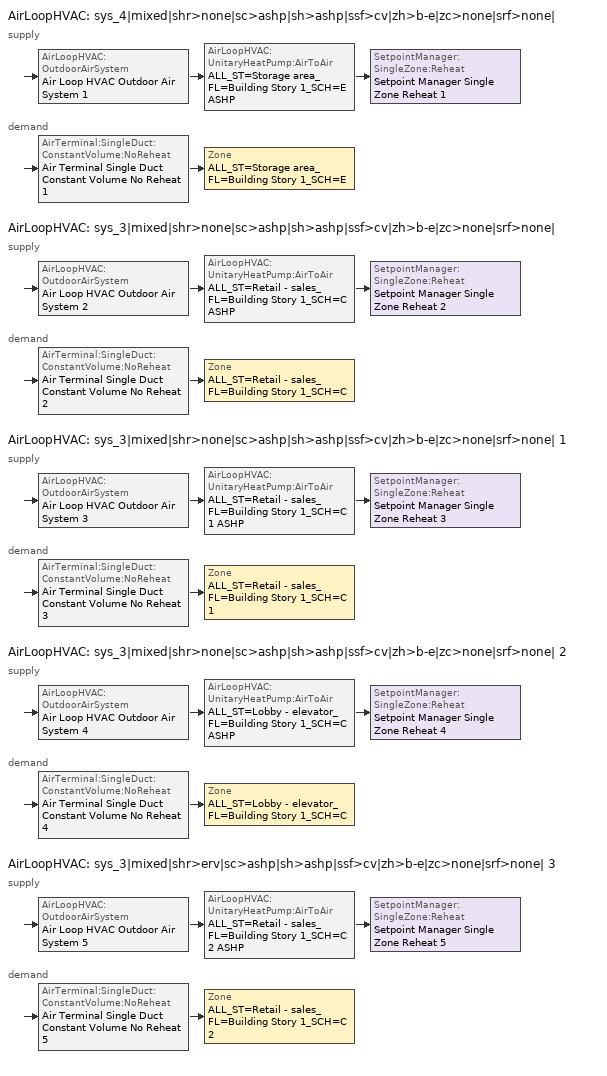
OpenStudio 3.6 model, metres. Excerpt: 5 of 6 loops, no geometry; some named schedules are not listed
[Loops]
AirLoopHVAC 'sys_4|mixed|shr>none|sc>ashp|sh>ashp|ssf>cv|zh>b-e|zc>none|srf>none|'
 supply: AirLoopHVAC:OutdoorAirSystem 'Air Loop HVAC Outdoor Air System 1' > AirLoopHVAC:UnitaryHeatPump:AirToAir 'ALL_ST=Storage area_FL=Building Story 1_SCH=E ASHP' > SetpointManager:SingleZone:Reheat 'Setpoint Manager Single Zone Reheat 1'
 demand: AirTerminal:SingleDuct:ConstantVolume:NoReheat 'Air Terminal Single Duct Constant Volume No Reheat 1' > Zone 'ALL_ST=Storage area_FL=Building Story 1_SCH=E'
AirLoopHVAC 'sys_3|mixed|shr>none|sc>ashp|sh>ashp|ssf>cv|zh>b-e|zc>none|srf>none|'
 supply: AirLoopHVAC:OutdoorAirSystem 'Air Loop HVAC Outdoor Air System 2' > AirLoopHVAC:UnitaryHeatPump:AirToAir 'ALL_ST=Retail - sales_FL=Building Story 1_SCH=C ASHP' > SetpointManager:SingleZone:Reheat 'Setpoint Manager Single Zone Reheat 2'
 demand: AirTerminal:SingleDuct:ConstantVolume:NoReheat 'Air Terminal Single Duct Constant Volume No Reheat 2' > Zone 'ALL_ST=Retail - sales_FL=Building Story 1_SCH=C'
AirLoopHVAC 'sys_3|mixed|shr>none|sc>ashp|sh>ashp|ssf>cv|zh>b-e|zc>none|srf>none| 1'
 supply: AirLoopHVAC:OutdoorAirSystem 'Air Loop HVAC Outdoor Air System 3' > AirLoopHVAC:UnitaryHeatPump:AirToAir 'ALL_ST=Retail - sales_FL=Building Story 1_SCH=C 1 ASHP' > SetpointManager:SingleZone:Reheat 'Setpoint Manager Single Zone Reheat 3'
 demand: AirTerminal:SingleDuct:ConstantVolume:NoReheat 'Air Terminal Single Duct Constant Volume No Reheat 3' > Zone 'ALL_ST=Retail - sales_FL=Building Story 1_SCH=C 1'
AirLoopHVAC 'sys_3|mixed|shr>none|sc>ashp|sh>ashp|ssf>cv|zh>b-e|zc>none|srf>none| 2'
 supply: AirLoopHVAC:OutdoorAirSystem 'Air Loop HVAC Outdoor Air System 4' > AirLoopHVAC:UnitaryHeatPump:AirToAir 'ALL_ST=Lobby - elevator_FL=Building Story 1_SCH=C ASHP' > SetpointManager:SingleZone:Reheat 'Setpoint Manager Single Zone Reheat 4'
 demand: AirTerminal:SingleDuct:ConstantVolume:NoReheat 'Air Terminal Single Duct Constant Volume No Reheat 4' > Zone 'ALL_ST=Lobby - elevator_FL=Building Story 1_SCH=C'
AirLoopHVAC 'sys_3|mixed|shr>erv|sc>ashp|sh>ashp|ssf>cv|zh>b-e|zc>none|srf>none| 3'
 supply: AirLoopHVAC:OutdoorAirSystem 'Air Loop HVAC Outdoor Air System 5' > AirLoopHVAC:UnitaryHeatPump:AirToAir 'ALL_ST=Retail - sales_FL=Building Story 1_SCH=C 2 ASHP' > SetpointManager:SingleZone:Reheat 'Setpoint Manager Single Zone Reheat 5'
 demand: AirTerminal:SingleDuct:ConstantVolume:NoReheat 'Air Terminal Single Duct Constant Volume No Reheat 5' > Zone 'ALL_ST=Retail - sales_FL=Building Story 1_SCH=C 2'
[Sizing:Zone] Zone Cooling Design Supply Air Temperature Input Method=TemperatureDifference; Zone Cooling Design Supply Air Temperature {C}=14; Zone Cooling Design Supply Air Temperature Difference {deltaC}=11; Zone Heating Design Supply Air Temperature Input Method=TemperatureDifference; Zone Heating Design Supply Air Temperature {C}=40; Zone Heating Design Supply Air Temperature Difference {deltaC}=21; Zone Cooling Design Supply Air Humidity Ratio {kg-H2O/kg-air}=0.0085; Zone Heating Design Supply Air Humidity Ratio {kg-H2O/kg-air}=0.008; Zone Heating Sizing Factor=1.3; Zone Cooling Sizing Factor=1; Cooling Design Air Flow Method=DesignDay; Heating Design Air Flow Method=DesignDay; Account for Dedicated Outdoor Air System=No; Dedicated Outdoor Air System Control Strategy=NeutralSupplyAir; Dedicated Outdoor Air Low Setpoint Temperature for Design {C}=autosize; Dedicated Outdoor Air High Setpoint Temperature for Design {C}=autosize; Zone Load Sizing Method=Sensible Load Only No Latent Load; Zone Latent Cooling Design Supply Air Humidity Ratio Input Method=HumidityRatioDifference; Zone Cooling Design Supply Air Humidity Ratio Difference {kgWater/kgDryAir}=0.005; Zone Latent Heating Design Supply Air Humidity Ratio Input Method=HumidityRatioDifference; Zone Humidification Design Supply Air Humidity Ratio Difference {kgWater/kgDryAir}=0.005
ALL_ST=Retail - sales_FL=Building Story 1_SCH=C; ALL_ST=Retail - sales_FL=Building Story 1_SCH=C 1; ALL_ST=Storage area_FL=Building Story 1_SCH=E; ALL_ST=Lobby - elevator_FL=Building Story 1_SCH=C; ALL_ST=Retail - sales_FL=Building Story 1_SCH=C 2
[Zone equipment]
ALL_ST=Retail - sales_FL=Building Story 1_SCH=C: Zone HVAC Baseboard Convective Electric 2, Air Terminal Single Duct Constant Volume No Reheat 2
ALL_ST=Retail - sales_FL=Building Story 1_SCH=C 1: Zone HVAC Baseboard Convective Electric 3, Air Terminal Single Duct Constant Volume No Reheat 3
ALL_ST=Storage area_FL=Building Story 1_SCH=E: Zone HVAC Baseboard Convective Electric 1, Air Terminal Single Duct Constant Volume No Reheat 1
ALL_ST=Lobby - elevator_FL=Building Story 1_SCH=C: Zone HVAC Baseboard Convective Electric 4, Air Terminal Single Duct Constant Volume No Reheat 4
ALL_ST=Retail - sales_FL=Building Story 1_SCH=C 2: Zone HVAC Baseboard Convective Electric 5, Air Terminal Single Duct Constant Volume No Reheat 5
[AirLoopHVAC] Design Supply Air Flow Rate {m3/s}=autosize; Design Return Air Flow Fraction of Supply Air Flow=1
Name | Availability Schedule
sys_4|mixed|shr>none|sc>ashp|sh>ashp|ssf>cv|zh>b-e|zc>none|srf>none| | sys_4|mixed|shr>none|sc>ashp|sh>ashp|ssf>cv|zh>b-e|zc>none|srf>none| Occ Sch
sys_3|mixed|shr>none|sc>ashp|sh>ashp|ssf>cv|zh>b-e|zc>none|srf>none| | sys_3|mixed|shr>none|sc>ashp|sh>ashp|ssf>cv|zh>b-e|zc>none|srf>none| Occ Sch
sys_3|mixed|shr>none|sc>ashp|sh>ashp|ssf>cv|zh>b-e|zc>none|srf>none| 1 | sys_3|mixed|shr>none|sc>ashp|sh>ashp|ssf>cv|zh>b-e|zc>none|srf>none| 1 Occ Sch
sys_3|mixed|shr>none|sc>ashp|sh>ashp|ssf>cv|zh>b-e|zc>none|srf>none| 2 | sys_3|mixed|shr>none|sc>ashp|sh>ashp|ssf>cv|zh>b-e|zc>none|srf>none| 2 Occ Sch
sys_3|mixed|shr>erv|sc>ashp|sh>ashp|ssf>cv|zh>b-e|zc>none|srf>none| 3 | sys_3|mixed|shr>none|sc>ashp|sh>ashp|ssf>cv|zh>b-e|zc>none|srf>none| 3 Occ Sch
[Sizing:System] Type of Load to Size On=Sensible; Design Outdoor Air Flow Rate {m3/s}=Autosize; Central Heating Maximum System Air Flow Ratio=1; Preheat Design Temperature {C}=7; Preheat Design Humidity Ratio {kg-H2O/kg-Air}=0.008; Precool Design Temperature {C}=13; Precool Design Humidity Ratio {kg-H2O/kg-Air}=0.008; Central Cooling Design Supply Air Temperature {C}=13; Central Heating Design Supply Air Temperature {C}=43; Sizing Option=NonCoincident; 100% Outdoor Air in Cooling=No; 100% Outdoor Air in Heating=No; Central Cooling Design Supply Air Humidity Ratio {kg-H2O/kg-Air}=0.0085; Central Heating Design Supply Air Humidity Ratio {kg-H2O/kg-Air}=0.008; Cooling Design Air Flow Method=DesignDay; Cooling Design Air Flow Rate {m3/s}=0; Heating Design Air Flow Method=DesignDay; Heating Design Air Flow Rate {m3/s}=0; System Outdoor Air Method=ZoneSum; Zone Maximum Outdoor Air Fraction=1; Cooling Supply Air Flow Rate Per Floor Area {m3/s-m2}=0.00996765; Cooling Fraction of Autosized Cooling Supply Air Flow Rate=1; Cooling Supply Air Flow Rate Per Unit Cooling Capacity {m3/s-W}=3.94755e-05; Heating Supply Air Flow Rate Per Floor Area {m3/s-m2}=0.00996765; Heating Fraction of Autosized Heating Supply Air Flow Rate=1; Heating Fraction of Autosized Cooling Supply Air Flow Rate=1; Heating Supply Air Flow Rate Per Unit Heating Capacity {m3/s-W}=3.15882e-05; Cooling Design Capacity Method=CoolingDesignCapacity; Cooling Design Capacity {W}=autosize; Cooling Design Capacity Per Floor Area {W/m2}=234.7; Fraction of Autosized Cooling Design Capacity=1; Heating Design Capacity Method=HeatingDesignCapacity; Heating Design Capacity {W}=autosize; Heating Design Capacity Per Floor Area {W/m2}=157; Fraction of Autosized Heating Design Capacity=1; Central Cooling Capacity Control Method=OnOff; Occupant Diversity=autosize
sys_4|mixed|shr>none|sc>ashp|sh>ashp|ssf>cv|zh>b-e|zc>none|srf>none|; sys_3|mixed|shr>none|sc>ashp|sh>ashp|ssf>cv|zh>b-e|zc>none|srf>none|; sys_3|mixed|shr>none|sc>ashp|sh>ashp|ssf>cv|zh>b-e|zc>none|srf>none| 1; sys_3|mixed|shr>none|sc>ashp|sh>ashp|ssf>cv|zh>b-e|zc>none|srf>none| 2; sys_3|mixed|shr>erv|sc>ashp|sh>ashp|ssf>cv|zh>b-e|zc>none|srf>none| 3
[Fan:OnOff] Availability Schedule=Always On Discrete; Fan Total Efficiency=0.39975; Maximum Flow Rate {m3/s}=autosize; Motor Efficiency=0.615; Motor In Airstream Fraction=1
Name | Pressure Rise {Pa} | Fan Power Ratio Function of Speed Ratio Curve | Fan Efficiency Ratio Function of Speed Ratio Curve
Fan On Off 1 | 622.722 | Fan On Off Power Curve | Fan On Off Efficiency Curve
Fan On Off 2 | 622.722 | Fan On Off Power Curve 1 | Fan On Off Efficiency Curve 1
Fan On Off 3 | 622.722 | Fan On Off Power Curve 2 | Fan On Off Efficiency Curve 2
Fan On Off 4 | 622.722 | Fan On Off Power Curve 3 | Fan On Off Efficiency Curve 3
Fan On Off 5 | 1110.94 | Fan On Off Power Curve 4 | Fan On Off Efficiency Curve 4
[Coil:Cooling:DX:SingleSpeed] Availability Schedule=Always On Discrete; Rated Total Cooling Capacity {W}=autosize; Rated Sensible Heat Ratio=autosize; Rated Air Flow Rate {m3/s}=autosize; Rated Evaporator Fan Power Per Volume Flow Rate 2017 {W/(m3/s)}=773.3; Rated Evaporator Fan Power Per Volume Flow Rate 2023 {W/(m3/s)}=934.4; Total Cooling Capacity Function of Temperature Curve=DXCOOL-NECB2011-REF-CAPFT; Total Cooling Capacity Function of Flow Fraction Curve=DXCOOL-NECB2011-REF-CAPFFLOW; Energy Input Ratio Function of Temperature Curve=DXCOOL-NECB2011-REF-COOLEIRFT; Energy Input Ratio Function of Flow Fraction Curve=DXCOOL-NECB2011-REF-COOLEIRFFLOW; Part Load Fraction Correlation Curve=DXCOOL-NECB2011-REF-COOLPLFFPLR; Minimum Outdoor Dry-Bulb Temperature for Compressor Operation {C}=-25; Nominal Time for Condensate Removal to Begin {s}=0; Ratio of Initial Moisture Evaporation Rate and Steady State Latent Capacity=0; Maximum Cycling Rate {cycles/hr}=0; Latent Capacity Time Constant {s}=0; Condenser Type=AirCooled; Evaporative Condenser Effectiveness=0.9; Evaporative Condenser Air Flow Rate {m3/s}=autosize; Evaporative Condenser Pump Rated Power Consumption {W}=autosize; Crankcase Heater Capacity {W}=0; Maximum Outdoor Dry-Bulb Temperature for Crankcase Heater Operation {C}=10; Basin Heater Capacity {W/K}=0; Basin Heater Setpoint Temperature {C}=2
Name | Rated COP {W/W}
CoilCoolingDXSingleSpeed_ashp 103kBtu/hr 9.26EER; CoilCoolingDXSingleSpeed_ashp 1 94kBtu/hr 9.26EER; CoilCoolingDXSingleSpeed_ashp 2 94kBtu/hr 9.26EER | 3.21949
CoilCoolingDXSingleSpeed_ashp 3 13kBtu/hr 10.0EER | 3.46588
CoilCoolingDXSingleSpeed_ashp 4 435kBtu/hr 7.94EER | 2.78
[Coil:Heating:DX:SingleSpeed] Availability Schedule=Always On Discrete; Rated Air Flow Rate {m3/s}=Autosize; Rated Supply Fan Power Per Volume Flow Rate 2017 {W/(m3/s)}=773.3; Rated Supply Fan Power Per Volume Flow Rate 2023 {W/(m3/s)}=934.4; Total Heating Capacity Function of Temperature Curve=DXHEAT-NECB2011-REF-CAPFT; Total Heating Capacity Function of Flow Fraction Curve=DXHEAT-NECB2011-REF-CAPFFLOW; Energy Input Ratio Function of Temperature Curve=DXHEAT-NECB2011-REF-EIRFT; Energy Input Ratio Function of Flow Fraction Curve=DXHEAT-NECB2011-REF-EIRFFLOW; Part Load Fraction Correlation Curve=DXHEAT-NECB2011-REF-PLFFPLR; Minimum Outdoor Dry-Bulb Temperature for Compressor Operation {C}=-10; Defrost Strategy=Resistive; Defrost Control=Timed; Defrost Time Period Fraction=0.166667; Resistive Defrost Heater Capacity {W}=2000
Name | Rated Total Heating Capacity {W} | Rated COP {W/W}
CoilHeatingDXSingleSpeed_ashp 75 Clg kBtu/hr 3.3COPH | 21903.6 | 3.5411
CoilHeatingDXSingleSpeed_ashp 1 68 Clg kBtu/hr 3.3COPH | 20006.2 | 3.53794
CoilHeatingDXSingleSpeed_ashp 2 68 Clg kBtu/hr 3.3COPH | 19911.4 | 3.53778
CoilHeatingDXSingleSpeed_ashp 3 10 Clg kBtu/hr 3.1COPH | 2793.82 | 3.29657
CoilHeatingDXSingleSpeed_ashp 4 315 Clg kBtu/hr 3.2COPH | 92345.5 | 3.54763
[Controller:OutdoorAir] Minimum Outdoor Air Flow Rate {m3/s}=autosize; Maximum Outdoor Air Flow Rate {m3/s}=Autosize; Economizer Control Action Type=ModulateFlow; Lockout Type=NoLockout; Minimum Limit Type=FixedMinimum; High Humidity Control=No
Name | Economizer Control Type | Minimum Outdoor Air Schedule | Controller Mechanical Ventilation | Heat Recovery Bypass Control Type | Economizer Maximum Limit Dry-Bulb Temperature {C} | Economizer Maximum Limit Enthalpy {J/kg} | Economizer Minimum Limit Dry-Bulb Temperature {C}
Controller Outdoor Air 1 | DifferentialEnthalpy | sys_4|mixed|shr>none|sc>ashp|sh>ashp|ssf>cv|zh>b-e|zc>none|srf>none| Occ Sch | Controller Mechanical Ventilation 1 | BypassWhenWithinEconomizerLimits
Controller Outdoor Air 2 | DifferentialEnthalpy | sys_3|mixed|shr>none|sc>ashp|sh>ashp|ssf>cv|zh>b-e|zc>none|srf>none| Occ Sch | Controller Mechanical Ventilation 2 | BypassWhenWithinEconomizerLimits
Controller Outdoor Air 3 | DifferentialEnthalpy | sys_3|mixed|shr>none|sc>ashp|sh>ashp|ssf>cv|zh>b-e|zc>none|srf>none| 1 Occ Sch | Controller Mechanical Ventilation 3 | BypassWhenWithinEconomizerLimits
Controller Outdoor Air 4 | NoEconomizer | sys_3|mixed|shr>none|sc>ashp|sh>ashp|ssf>cv|zh>b-e|zc>none|srf>none| 2 Occ Sch | Controller Mechanical Ventilation 4 | BypassWhenWithinEconomizerLimits | 28 | 64000 | -100
Controller Outdoor Air 5 | DifferentialEnthalpy | sys_3|mixed|shr>none|sc>ashp|sh>ashp|ssf>cv|zh>b-e|zc>none|srf>none| 3 Occ Sch | Controller Mechanical Ventilation 5 | BypassWhenOAFlowGreaterThanMinimum
[Controller:MechanicalVentilation] Availability Schedule=Always On Discrete; System Outdoor Air Method=ZoneSum
Controller Mechanical Ventilation 1; Controller Mechanical Ventilation 2; Controller Mechanical Ventilation 3; Controller Mechanical Ventilation 4; Controller Mechanical Ventilation 5
[AirLoopHVAC:OutdoorAirSystem]
Name | Controller
Air Loop HVAC Outdoor Air System 1 | Controller Outdoor Air 1
Air Loop HVAC Outdoor Air System 2 | Controller Outdoor Air 2
Air Loop HVAC Outdoor Air System 3 | Controller Outdoor Air 3
Air Loop HVAC Outdoor Air System 4 | Controller Outdoor Air 4
Air Loop HVAC Outdoor Air System 5 | Controller Outdoor Air 5
[Coil:Heating:Electric] Availability Schedule=Always On Discrete
Coil Heating Electric 1; Coil Heating Electric 2; Coil Heating Electric 3; Coil Heating Electric 4; Coil Heating Electric 5
[AirLoopHVAC:UnitaryHeatPump:AirToAir] Availability Schedule=Always On Discrete; Supply Air Flow Rate During Cooling Operation {m3/s}=Autosize; Supply Air Flow Rate During Heating Operation {m3/s}=Autosize; Maximum Supply Air Temperature from Supplemental Heater {C}=Autosize
Name | Controlling Zone or Thermostat Location | Supply Air Fan | Heating Coil | Cooling Coil | Supplemental Heating Coil | Supply Air Fan Operating Mode Schedule
ALL_ST=Storage area_FL=Building Story 1_SCH=E ASHP | ALL_ST=Storage area_FL=Building Story 1_SCH=E | Fan On Off 1 | CoilHeatingDXSingleSpeed_ashp 75 Clg kBtu/hr 3.3COPH | CoilCoolingDXSingleSpeed_ashp 103kBtu/hr 9.26EER | Coil Heating Electric 1 | sys_4|mixed|shr>none|sc>ashp|sh>ashp|ssf>cv|zh>b-e|zc>none|srf>none| Occ Sch
ALL_ST=Retail - sales_FL=Building Story 1_SCH=C ASHP | ALL_ST=Retail - sales_FL=Building Story 1_SCH=C | Fan On Off 2 | CoilHeatingDXSingleSpeed_ashp 1 68 Clg kBtu/hr 3.3COPH | CoilCoolingDXSingleSpeed_ashp 1 94kBtu/hr 9.26EER | Coil Heating Electric 2 | sys_3|mixed|shr>none|sc>ashp|sh>ashp|ssf>cv|zh>b-e|zc>none|srf>none| Occ Sch
ALL_ST=Retail - sales_FL=Building Story 1_SCH=C 1 ASHP | ALL_ST=Retail - sales_FL=Building Story 1_SCH=C 1 | Fan On Off 3 | CoilHeatingDXSingleSpeed_ashp 2 68 Clg kBtu/hr 3.3COPH | CoilCoolingDXSingleSpeed_ashp 2 94kBtu/hr 9.26EER | Coil Heating Electric 3 | sys_3|mixed|shr>none|sc>ashp|sh>ashp|ssf>cv|zh>b-e|zc>none|srf>none| 1 Occ Sch
ALL_ST=Lobby - elevator_FL=Building Story 1_SCH=C ASHP | ALL_ST=Lobby - elevator_FL=Building Story 1_SCH=C | Fan On Off 4 | CoilHeatingDXSingleSpeed_ashp 3 10 Clg kBtu/hr 3.1COPH | CoilCoolingDXSingleSpeed_ashp 3 13kBtu/hr 10.0EER | Coil Heating Electric 4 | sys_3|mixed|shr>none|sc>ashp|sh>ashp|ssf>cv|zh>b-e|zc>none|srf>none| 2 Occ Sch
ALL_ST=Retail - sales_FL=Building Story 1_SCH=C 2 ASHP | ALL_ST=Retail - sales_FL=Building Story 1_SCH=C 2 | Fan On Off 5 | CoilHeatingDXSingleSpeed_ashp 4 315 Clg kBtu/hr 3.2COPH | CoilCoolingDXSingleSpeed_ashp 4 435kBtu/hr 7.94EER | Coil Heating Electric 5 | sys_3|mixed|shr>none|sc>ashp|sh>ashp|ssf>cv|zh>b-e|zc>none|srf>none| 3 Occ Sch
[SetpointManager:SingleZone:Reheat] Minimum Supply Air Temperature {C}=13; Maximum Supply Air Temperature {C}=43
Name | Control Zone | Setpoint Node or NodeList
Setpoint Manager Single Zone Reheat 1 | ALL_ST=Storage area_FL=Building Story 1_SCH=E | sys_4|mixed|shr>none|sc>ashp|sh>ashp|ssf>cv|zh>b-e|zc>none|srf>none| Supply Outlet Node
Setpoint Manager Single Zone Reheat 2 | ALL_ST=Retail - sales_FL=Building Story 1_SCH=C | sys_3|mixed|shr>none|sc>ashp|sh>ashp|ssf>cv|zh>b-e|zc>none|srf>none| Supply Outlet Node
Setpoint Manager Single Zone Reheat 3 | ALL_ST=Retail - sales_FL=Building Story 1_SCH=C 1 | sys_3|mixed|shr>none|sc>ashp|sh>ashp|ssf>cv|zh>b-e|zc>none|srf>none| 1 Supply Outlet Node
Setpoint Manager Single Zone Reheat 4 | ALL_ST=Lobby - elevator_FL=Building Story 1_SCH=C | sys_3|mixed|shr>none|sc>ashp|sh>ashp|ssf>cv|zh>b-e|zc>none|srf>none| 2 Supply Outlet Node
Setpoint Manager Single Zone Reheat 5 | ALL_ST=Retail - sales_FL=Building Story 1_SCH=C 2 | sys_3|mixed|shr>erv|sc>ashp|sh>ashp|ssf>cv|zh>b-e|zc>none|srf>none| 3 Supply Outlet Node
[ZoneHVAC:Baseboard:Convective:Electric] Availability Schedule=Always On Discrete; Nominal Capacity {W}=autosize; Efficiency=1
Zone HVAC Baseboard Convective Electric 1; Zone HVAC Baseboard Convective Electric 2; Zone HVAC Baseboard Convective Electric 3; Zone HVAC Baseboard Convective Electric 4; Zone HVAC Baseboard Convective Electric 5
[AirTerminal:SingleDuct:ConstantVolume:NoReheat] Availability Schedule=Always On Discrete; Maximum Air Flow Rate {m3/s}=AutoSize
Air Terminal Single Duct Constant Volume No Reheat 1; Air Terminal Single Duct Constant Volume No Reheat 2; Air Terminal Single Duct Constant Volume No Reheat 3; Air Terminal Single Duct Constant Volume No Reheat 4; Air Terminal Single Duct Constant Volume No Reheat 5
[Schedule:Ruleset]
Name | Default Day Schedule | Summer Design Day Schedule | Winter Design Day Schedule
sys_3|mixed|shr>none|sc>ashp|sh>ashp|ssf>cv|zh>b-e|zc>none|srf>none| Occ Sch | sys_3|mixed|shr>none|sc>ashp|sh>ashp|ssf>cv|zh>b-e|zc>none|srf>none| Occ Sch Default | sys_3|mixed|shr>none|sc>ashp|sh>ashp|ssf>cv|zh>b-e|zc>none|srf>none| Occ Sch Summer Design Day | sys_3|mixed|shr>none|sc>ashp|sh>ashp|ssf>cv|zh>b-e|zc>none|srf>none| Occ Sch Winter Design Day
sys_3|mixed|shr>none|sc>ashp|sh>ashp|ssf>cv|zh>b-e|zc>none|srf>none| 1 Occ Sch | sys_3|mixed|shr>none|sc>ashp|sh>ashp|ssf>cv|zh>b-e|zc>none|srf>none| 1 Occ Sch Default | sys_3|mixed|shr>none|sc>ashp|sh>ashp|ssf>cv|zh>b-e|zc>none|srf>none| 1 Occ Sch Summer Design Day | sys_3|mixed|shr>none|sc>ashp|sh>ashp|ssf>cv|zh>b-e|zc>none|srf>none| 1 Occ Sch Winter Design Day
sys_3|mixed|shr>none|sc>ashp|sh>ashp|ssf>cv|zh>b-e|zc>none|srf>none| 2 Occ Sch | sys_3|mixed|shr>none|sc>ashp|sh>ashp|ssf>cv|zh>b-e|zc>none|srf>none| 2 Occ Sch Default | sys_3|mixed|shr>none|sc>ashp|sh>ashp|ssf>cv|zh>b-e|zc>none|srf>none| 2 Occ Sch Summer Design Day | sys_3|mixed|shr>none|sc>ashp|sh>ashp|ssf>cv|zh>b-e|zc>none|srf>none| 2 Occ Sch Winter Design Day
sys_3|mixed|shr>none|sc>ashp|sh>ashp|ssf>cv|zh>b-e|zc>none|srf>none| 3 Occ Sch | sys_3|mixed|shr>none|sc>ashp|sh>ashp|ssf>cv|zh>b-e|zc>none|srf>none| 3 Occ Sch Default | sys_3|mixed|shr>none|sc>ashp|sh>ashp|ssf>cv|zh>b-e|zc>none|srf>none| 3 Occ Sch Summer Design Day | sys_3|mixed|shr>none|sc>ashp|sh>ashp|ssf>cv|zh>b-e|zc>none|srf>none| 3 Occ Sch Winter Design Day
sys_4|mixed|shr>none|sc>ashp|sh>ashp|ssf>cv|zh>b-e|zc>none|srf>none| Occ Sch | sys_4|mixed|shr>none|sc>ashp|sh>ashp|ssf>cv|zh>b-e|zc>none|srf>none| Occ Sch Default | sys_4|mixed|shr>none|sc>ashp|sh>ashp|ssf>cv|zh>b-e|zc>none|srf>none| Occ Sch Summer Design Day | sys_4|mixed|shr>none|sc>ashp|sh>ashp|ssf>cv|zh>b-e|zc>none|srf>none| Occ Sch Winter Design Day
[Schedule:Day]
sys_4|mixed|shr>none|sc>ashp|sh>ashp|ssf>cv|zh>b-e|zc>none|srf>none| Occ Sch Default: 8, 0, 0, 19, 0, 1, 24, 0, 0
sys_4|mixed|shr>none|sc>ashp|sh>ashp|ssf>cv|zh>b-e|zc>none|srf>none| Occ Sch Winter Design Day; sys_4|mixed|shr>none|sc>ashp|sh>ashp|ssf>cv|zh>b-e|zc>none|srf>none| Occ Sch Summer Design Day: 24, 0, 1
[Schedule:Constant]
Always On Discrete: Value=1
[Curve:Exponent] Coefficient1 Constant=1; Coefficient2 Constant=0; Coefficient3 Constant=0; Minimum Value of x=0; Maximum Value of x=1
Fan On Off Power Curve; Fan On Off Power Curve 1; Fan On Off Power Curve 2; Fan On Off Power Curve 3; Fan On Off Power Curve 4
[Curve:Cubic]
Name | Coefficient1 Constant | Coefficient2 x | Coefficient3 x**2 | Coefficient4 x**3 | Minimum Value of x | Maximum Value of x
Fan On Off Efficiency Curve; Fan On Off Efficiency Curve 1; Fan On Off Efficiency Curve 2; Fan On Off Efficiency Curve 3; Fan On Off Efficiency Curve 4 | 1 | 0 | 0 | 0 | 0 | 1
DXHEAT-NECB2011-REF-CAPFT | 0.729009 | 0.0319275 | 0.000136404 | -8.748e-06 | -20 | 20
DXHEAT-NECB2011-REF-CAPFFLOW | 0.84 | 0.16 | 0 | 0 | 0.5 | 1.5
DXHEAT-NECB2011-REF-EIRFT | 1.2183 | -0.03612 | 0.00142 | -2.68e-05 | -20 | 20
DXHEAT-NECB2011-REF-PLFFPLR | 0.3696 | 2.3362 | -2.9577 | 1.2596 | 0.7 | 1
DXCOOL-NECB2011-REF-COOLPLFFPLR | 0.0277 | 4.9151 | -8.184 | 4.2702 | 0.7 | 1
[Curve:Biquadratic] Minimum Value of x=13; Maximum Value of x=24; Minimum Value of y=24; Maximum Value of y=46
Name | Coefficient1 Constant | Coefficient2 x | Coefficient3 x**2 | Coefficient4 y | Coefficient5 y**2 | Coefficient6 x*y
DXCOOL-NECB2011-REF-CAPFT | 0.867905 | 0.0142459 | 0.00055436 | -0.0075575 | 3.3e-05 | -0.0001918
DXCOOL-NECB2011-REF-COOLEIRFT | 0.114171 | 0.0281822 | -0.0004199 | 0.0214108 | 0.000161028 | -0.000679104
[Curve:Quadratic]
Name | Coefficient1 Constant | Coefficient2 x | Coefficient3 x**2 | Minimum Value of x | Maximum Value of x
DXHEAT-NECB2011-REF-EIRFFLOW | 1.3824 | -0.4336 | 0.0512 | 0 | 1
DXCOOL-NECB2011-REF-CAPFFLOW | 0.8 | 0.2 | 0 | 0.5 | 1.5
DXCOOL-NECB2011-REF-COOLEIRFFLOW | 1.1552 | -0.1808 | 0.0256 | 0.5 | 1.5
